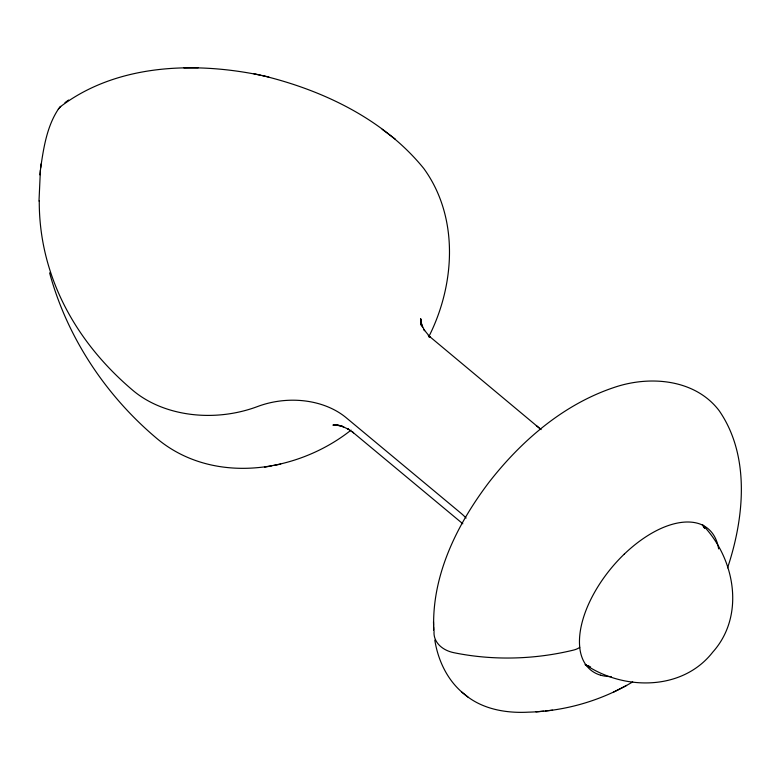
<?xml version="1.0" encoding="UTF-8"?>
<svg xmlns="http://www.w3.org/2000/svg" width="780" height="780" viewBox="0 0 780 780"><rect width="100%" height="100%" fill="white"/><g stroke="black" fill="none" stroke-linecap="round" stroke-linejoin="round"><path stroke-width="1.17" d="M420.849 325.055L420.898 319.166M433.66 626.75L433.797 630.484C431.233 576.059 456.982 524.472 489.128 482.128C521.537 440.554 563.608 404.293 614.231 387.416C649.623 375.326 695.029 378.944 719.15 410.67C750.487 455.988 744.198 518.066 727.565 567.85M40.404 170.196L39 201.016M40.657 168.07C43.592 147.868 46.907 126.272 58.48 108.946M39.907 174.847L41.116 163.829M428.717 336.882C455.12 284.866 459.332 217.376 423.774 168.48C383.711 119.116 322.589 90.022 261.661 75.426M58.305 109.171L58.832 108.498M58.763 108.595L59.231 108.03M59.192 108.049L59.709 107.474M59.572 107.62L60.197 106.918M60.333 106.782C118.648 62.38 200.089 61.259 268.876 77.035M59.953 107.191L60.694 106.382M351.068 430.111C296.459 473.47 211.058 485.296 155.474 437.317C105.076 394.505 66.983 336.804 49.598 272.844M68.62 100.025L64.974 102.629M464.822 694.551C482.313 709.274 506.152 713.368 528.411 712.159C565.012 711.224 601.292 700.684 632.707 681.895M613.558 692.104L626.633 685.435M336.95 424.622L334.747 425.285L336.356 424.808M335.77 424.876L333.528 425.353L337.126 424.651L332.904 425.11L339.144 425.353L335.829 425.012L342.488 426.416L348.816 429.468L347.685 428.805L353.545 432.822L352.54 432.013L462.823 523.78M273.683 465.455L280.693 464.119M264.488 467.22L271.859 465.816M535.987 711.877L543.572 711.116M545.317 710.921L552.581 710.19M198.169 67.792L183.944 67.899M253.607 73.642L260.637 75.221M382.171 129.324L388.596 134.131M388.996 134.453L395.44 139.269M434.811 640.126C438.106 660.855 447.847 681.242 464.597 694.366M461.467 691.841L467.951 697.076M536.377 425.646L539.058 427.869M541.135 429.604L428.298 335.41L430.131 337.243L423.901 329.482L424.622 330.681L421.463 324.431L422.614 327.308L420.703 320.668L421.112 324.548L420.625 318.708L420.869 322.881M624.302 554.073A89.554 47.95 -50.2 0 0 616.814 561.756A92.43 49.481 -50.2 0 0 590.743 599.576A89.554 47.95 -50.2 0 0 586.658 608.654A92.43 49.481 -50.2 0 0 579.55 644.962L580.027 649.721A92.43 49.481 -50.2 0 0 595.004 672.896A89.554 47.95 -50.2 0 0 600.532 675.178M433.495 621.797L433.622 625.443M590.587 666.91A89.554 47.95 -50.2 0 1 585.049 664.648M702.439 524.989A92.43 49.481 -50.2 0 1 704.603 528.343M579.725 647.38A15.317 11.466 -6 0 1 573.68 650.052A210.064 157.336 -6 0 1 453.823 652.684A29.075 21.772 -6 0 1 434.08 631.303M611.247 676.582A92.43 49.481 -50.2 0 1 600.542 675.158M718.614 548.876A89.554 47.95 -50.2 0 0 718.204 546.614A92.43 49.481 -50.2 0 0 703.638 525.7M703.648 525.671A89.554 47.95 -50.2 0 0 698.11 523.409A92.43 49.481 -50.2 0 0 667.426 525.866A89.554 47.95 -50.2 0 0 659.383 529.201A92.43 49.481 -50.2 0 0 624.312 554.083M466.099 518.076A76.577 57.349 -6 0 0 460.795 513.084L346.183 417.719A76.577 57.349 -6 0 0 257.556 406.536A107.201 80.291 -6 0 1 132.941 390.429A398.18 298.214 -6 0 1 39.263 200.947M704.525 527.962A91.884 49.199 -50.2 0 0 702.341 524.628C734.858 557.924 745.68 615.41 712.745 652.139C682.519 690.963 624.136 690.631 585.546 664.765A91.884 49.199 -50.2 0 0 589.339 666.354M342.488 426.416L339.671 425.587L343.707 426.952L342.41 426.426"/></g></svg>
